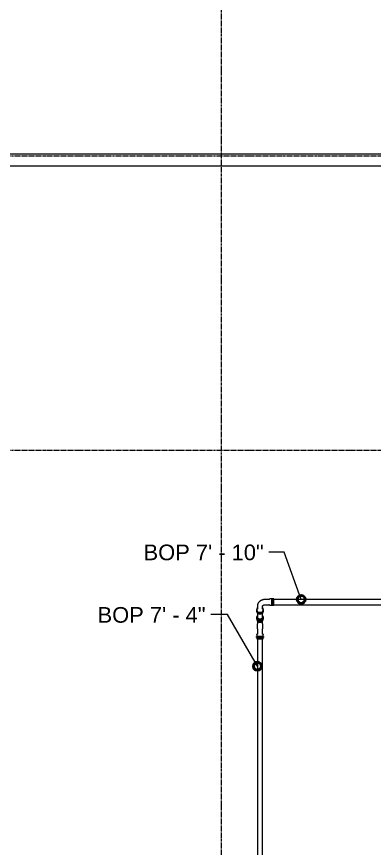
# Model space of a CAD drawing. Header units: inches. Extents: x -3679 to 241, y -496 to 1784.
# Drawn here: x -2787.4 to -2697.5, y 99.1 to 308 of the extents above; entities that cross this region are included whole.
import ezdxf

# ---------------------------------------------------------------- set-up
doc = ezdxf.new("R2010")
doc.units = ezdxf.units.IN
doc.header["$MEASUREMENT"] = 0
doc.linetypes.add('Grid Line', pattern=[0.875, 0.5, -0.125, 0.125, -0.125])
for name, color, linetype, lineweight in [('G-ANNO-DIMS', 251, 'Continuous', 9), ('P-PIPE', 1, 'Continuous', 9), ('S-GRID', 8, 'Continuous', 9)]:
    doc.layers.add(name, color=color, linetype=linetype, lineweight=lineweight)
doc.styles.add('Arial', font='arial.ttf', dxfattribs={"height": 3.934132})

# ---------------------------------------------------------------- blocks, each defined once
blk = doc.blocks.new('Victaulic-VicPress316-Elbow 90-45deg Style P568_P571 - Standard-V21-SECOND LEVEL')
at = {"layer": 'P-PIPE'}
for p, q in [((-2723.97, 161.63), (-2724.84, 161.63)), ((-2723.35, 161.74), (-2723.8, 161.74)), ((-2723.35, 161.74), (-2723.35, 161.51)), ((-2723.35, 161.51), (-2723.35, 160.2)), ((-2722.72, 161.74), (-2723.06, 161.74)), ((-2723.06, 161.74), (-2723.06, 161.51)), ((-2723.06, 161.51), (-2723.06, 160.2)), ((-2722.72, 161.51), (-2722.72, 161.74)), ((-2722.72, 160.2), (-2722.72, 161.51)), ((-2727, 159.24), (-2727, 158.93)), ((-2726.9, 159.98), (-2726.9, 159.32)), ((-2725.58, 159.32), (-2725.58, 159.98)), ((-2725.47, 158.93), (-2725.47, 159.24)), ((-2724.84, 160.31), (-2723.95, 160.31)), ((-2723.8, 160.2), (-2723.35, 160.2)), ((-2723.06, 160.2), (-2722.72, 160.2))]:
    blk.add_line(p, q, dxfattribs=at)
at = {"layer": 'P-PIPE', "flags": 128}
for points in [[(-2724.84, 161.63), (-2724.92, 161.63), (-2724.99, 161.62), (-2725.07, 161.62), (-2725.14, 161.61), (-2725.21, 161.6), (-2725.29, 161.59), (-2725.36, 161.57), (-2725.43, 161.56), (-2725.5, 161.54), (-2725.58, 161.52), (-2725.65, 161.5), (-2725.71, 161.47), (-2725.78, 161.45), (-2725.85, 161.42), (-2725.92, 161.39), (-2725.98, 161.36), (-2726.05, 161.32), (-2726.11, 161.28), (-2726.17, 161.24), (-2726.23, 161.2), (-2726.29, 161.16), (-2726.35, 161.11), (-2726.4, 161.06), (-2726.45, 161.01), (-2726.5, 160.96), (-2726.55, 160.9), (-2726.6, 160.84), (-2726.64, 160.78), (-2726.68, 160.72), (-2726.72, 160.66), (-2726.75, 160.59), (-2726.78, 160.52), (-2726.81, 160.45), (-2726.84, 160.38), (-2726.86, 160.31), (-2726.87, 160.23), (-2726.88, 160.16), (-2726.89, 160.08), (-2726.89, 160), (-2726.9, 159.98)], [(-2724.02, 161.63), (-2724.01, 161.64), (-2724, 161.64), (-2724, 161.65), (-2723.99, 161.66), (-2723.98, 161.67), (-2723.97, 161.67), (-2723.96, 161.68), (-2723.95, 161.69), (-2723.94, 161.69), (-2723.94, 161.7), (-2723.93, 161.7), (-2723.92, 161.71), (-2723.91, 161.71), (-2723.9, 161.72), (-2723.89, 161.72), (-2723.88, 161.72), (-2723.87, 161.73), (-2723.85, 161.73), (-2723.84, 161.73), (-2723.83, 161.73), (-2723.82, 161.73), (-2723.81, 161.74), (-2723.8, 161.74), (-2723.8, 161.74)], [(-2723.35, 161.74), (-2723.35, 161.74), (-2723.35, 161.75), (-2723.35, 161.75), (-2723.35, 161.76), (-2723.34, 161.76), (-2723.34, 161.77), (-2723.34, 161.78), (-2723.34, 161.78), (-2723.34, 161.79), (-2723.34, 161.79), (-2723.33, 161.8), (-2723.33, 161.8), (-2723.33, 161.81), (-2723.32, 161.81), (-2723.32, 161.82), (-2723.32, 161.82), (-2723.31, 161.83), (-2723.31, 161.83), (-2723.31, 161.84), (-2723.3, 161.84), (-2723.3, 161.84), (-2723.29, 161.85), (-2723.29, 161.85), (-2723.28, 161.85), (-2723.28, 161.86), (-2723.28, 161.86), (-2723.27, 161.86), (-2723.26, 161.87), (-2723.26, 161.87), (-2723.25, 161.87), (-2723.25, 161.87), (-2723.24, 161.87), (-2723.24, 161.88), (-2723.23, 161.88), (-2723.23, 161.88), (-2723.22, 161.88), (-2723.21, 161.88), (-2723.21, 161.88), (-2723.2, 161.88), (-2723.2, 161.88), (-2723.19, 161.88), (-2723.19, 161.88), (-2723.18, 161.88), (-2723.17, 161.88), (-2723.17, 161.88), (-2723.16, 161.88), (-2723.16, 161.87), (-2723.15, 161.87), (-2723.15, 161.87), (-2723.14, 161.87), (-2723.14, 161.87), (-2723.13, 161.86), (-2723.13, 161.86), (-2723.12, 161.86), (-2723.12, 161.85), (-2723.11, 161.85), (-2723.11, 161.85), (-2723.1, 161.84), (-2723.1, 161.84), (-2723.09, 161.83), (-2723.09, 161.83), (-2723.09, 161.82), (-2723.08, 161.82), (-2723.08, 161.82), (-2723.08, 161.81), (-2723.07, 161.81), (-2723.07, 161.8), (-2723.07, 161.8), (-2723.07, 161.79), (-2723.06, 161.78), (-2723.06, 161.78), (-2723.06, 161.77), (-2723.06, 161.77), (-2723.06, 161.76), (-2723.06, 161.76), (-2723.06, 161.75), (-2723.06, 161.74), (-2723.06, 161.74), (-2723.06, 161.74)], [(-2723.35, 161.7), (-2723.35, 161.71), (-2723.35, 161.71), (-2723.35, 161.72), (-2723.35, 161.73), (-2723.35, 161.73), (-2723.35, 161.73), (-2723.35, 161.74), (-2723.35, 161.74)], [(-2723.35, 161.74), (-2723.35, 161.73), (-2723.35, 161.73), (-2723.35, 161.73), (-2723.35, 161.73), (-2723.35, 161.72), (-2723.35, 161.71), (-2723.35, 161.71), (-2723.35, 161.7), (-2723.35, 161.69), (-2723.35, 161.68), (-2723.35, 161.66), (-2723.35, 161.65), (-2723.35, 161.63), (-2723.35, 161.62), (-2723.35, 161.6), (-2723.35, 161.58), (-2723.35, 161.57), (-2723.35, 161.55), (-2723.35, 161.52), (-2723.35, 161.51)], [(-2723.35, 161.51), (-2723.35, 161.49), (-2723.35, 161.47), (-2723.35, 161.44), (-2723.35, 161.42), (-2723.35, 161.39), (-2723.35, 161.37), (-2723.35, 161.34), (-2723.35, 161.31), (-2723.35, 161.29), (-2723.35, 161.26), (-2723.35, 161.23), (-2723.35, 161.2), (-2723.35, 161.17), (-2723.35, 161.14), (-2723.35, 161.11), (-2723.35, 161.08), (-2723.35, 161.05), (-2723.35, 161.02), (-2723.35, 160.99), (-2723.35, 160.96), (-2723.35, 160.93), (-2723.35, 160.9), (-2723.35, 160.87), (-2723.35, 160.84), (-2723.35, 160.81), (-2723.35, 160.78), (-2723.35, 160.75), (-2723.35, 160.72), (-2723.35, 160.69), (-2723.35, 160.66), (-2723.35, 160.63), (-2723.35, 160.61), (-2723.35, 160.58), (-2723.35, 160.55), (-2723.35, 160.53), (-2723.35, 160.5), (-2723.35, 160.48), (-2723.35, 160.46), (-2723.35, 160.43), (-2723.35, 160.41), (-2723.35, 160.39), (-2723.35, 160.37), (-2723.35, 160.35), (-2723.35, 160.33), (-2723.35, 160.32), (-2723.35, 160.3), (-2723.35, 160.29), (-2723.35, 160.27), (-2723.35, 160.26), (-2723.35, 160.25), (-2723.35, 160.24), (-2723.35, 160.23), (-2723.35, 160.22), (-2723.35, 160.22), (-2723.35, 160.21), (-2723.35, 160.21), (-2723.35, 160.2), (-2723.35, 160.2), (-2723.35, 160.2)], [(-2723.06, 161.51), (-2723.06, 161.53), (-2723.06, 161.55), (-2723.06, 161.57), (-2723.06, 161.59), (-2723.06, 161.61), (-2723.06, 161.62), (-2723.06, 161.64), (-2723.06, 161.65), (-2723.06, 161.67), (-2723.06, 161.68), (-2723.06, 161.69), (-2723.06, 161.7), (-2723.06, 161.71), (-2723.06, 161.72), (-2723.06, 161.72), (-2723.06, 161.73), (-2723.06, 161.73), (-2723.06, 161.73), (-2723.06, 161.74), (-2723.06, 161.74)], [(-2723.06, 161.74), (-2723.06, 161.73), (-2723.06, 161.73), (-2723.06, 161.73), (-2723.06, 161.73), (-2723.06, 161.72), (-2723.06, 161.71), (-2723.06, 161.71), (-2723.06, 161.7)], [(-2723.06, 160.2), (-2723.06, 160.2), (-2723.06, 160.2), (-2723.06, 160.21), (-2723.06, 160.21), (-2723.06, 160.22), (-2723.06, 160.22), (-2723.06, 160.23), (-2723.06, 160.24), (-2723.06, 160.25), (-2723.06, 160.26), (-2723.06, 160.28), (-2723.06, 160.29), (-2723.06, 160.3), (-2723.06, 160.32), (-2723.06, 160.34), (-2723.06, 160.35), (-2723.06, 160.37), (-2723.06, 160.39), (-2723.06, 160.41), (-2723.06, 160.43), (-2723.06, 160.46), (-2723.06, 160.48), (-2723.06, 160.5), (-2723.06, 160.53), (-2723.06, 160.55), (-2723.06, 160.58), (-2723.06, 160.61), (-2723.06, 160.64), (-2723.06, 160.66), (-2723.06, 160.69), (-2723.06, 160.72), (-2723.06, 160.75), (-2723.06, 160.78), (-2723.06, 160.81), (-2723.06, 160.84), (-2723.06, 160.87), (-2723.06, 160.9), (-2723.06, 160.93), (-2723.06, 160.96), (-2723.06, 160.99), (-2723.06, 161.02), (-2723.06, 161.05), (-2723.06, 161.08), (-2723.06, 161.11), (-2723.06, 161.14), (-2723.06, 161.17), (-2723.06, 161.2), (-2723.06, 161.23), (-2723.06, 161.26), (-2723.06, 161.29), (-2723.06, 161.32), (-2723.06, 161.34), (-2723.06, 161.37), (-2723.06, 161.39), (-2723.06, 161.42), (-2723.06, 161.44), (-2723.06, 161.47), (-2723.06, 161.49), (-2723.06, 161.51)], [(-2727.01, 159.2), (-2727.02, 159.17), (-2727.04, 159.15), (-2727.06, 159.12), (-2727.08, 159.1), (-2727.09, 159.07), (-2727.1, 159.04), (-2727.11, 159.01), (-2727.12, 158.99), (-2727.13, 158.96), (-2727.14, 158.93), (-2727.14, 158.9), (-2727.15, 158.87), (-2727.15, 158.84), (-2727.15, 158.82)], [(-2727.15, 158.82), (-2727.15, 158.79), (-2727.15, 158.76), (-2727.14, 158.73), (-2727.14, 158.7), (-2727.13, 158.67), (-2727.12, 158.65), (-2727.11, 158.62), (-2727.1, 158.59), (-2727.08, 158.56), (-2727.07, 158.54), (-2727.05, 158.51), (-2727.03, 158.49), (-2727.02, 158.46), (-2727, 158.44), (-2726.97, 158.42), (-2726.95, 158.39), (-2726.93, 158.37), (-2726.91, 158.35), (-2726.88, 158.33), (-2726.85, 158.31), (-2726.83, 158.3), (-2726.8, 158.28), (-2726.77, 158.26), (-2726.74, 158.25), (-2726.71, 158.23), (-2726.68, 158.22), (-2726.65, 158.21), (-2726.62, 158.2), (-2726.59, 158.19), (-2726.55, 158.18), (-2726.52, 158.17), (-2726.49, 158.16), (-2726.45, 158.15), (-2726.42, 158.15), (-2726.39, 158.14), (-2726.35, 158.14), (-2726.32, 158.14), (-2726.28, 158.14), (-2726.25, 158.13), (-2726.21, 158.13), (-2726.18, 158.14), (-2726.14, 158.14), (-2726.11, 158.14), (-2726.07, 158.15), (-2726.04, 158.15), (-2726.01, 158.16), (-2725.97, 158.16), (-2725.94, 158.17), (-2725.91, 158.18), (-2725.87, 158.19), (-2725.84, 158.2), (-2725.81, 158.21), (-2725.78, 158.23), (-2725.75, 158.24), (-2725.72, 158.25), (-2725.69, 158.27), (-2725.66, 158.29), (-2725.64, 158.3), (-2725.61, 158.32), (-2725.58, 158.34), (-2725.56, 158.36), (-2725.53, 158.38), (-2725.51, 158.4), (-2725.49, 158.43), (-2725.47, 158.45), (-2725.45, 158.47), (-2725.43, 158.5), (-2725.42, 158.52), (-2725.4, 158.55), (-2725.39, 158.58), (-2725.37, 158.6), (-2725.36, 158.63), (-2725.35, 158.66), (-2725.34, 158.69), (-2725.34, 158.72), (-2725.33, 158.75), (-2725.33, 158.78), (-2725.33, 158.81), (-2725.33, 158.82)], [(-2726.9, 159.56), (-2726.92, 159.53), (-2726.93, 159.51), (-2726.95, 159.48), (-2726.96, 159.46), (-2726.97, 159.43), (-2726.98, 159.4), (-2726.99, 159.38), (-2726.99, 159.35), (-2727, 159.32), (-2727, 159.29), (-2727, 159.26), (-2727, 159.24)], [(-2725.58, 159.98), (-2725.58, 159.99), (-2725.58, 159.99), (-2725.58, 159.99), (-2725.58, 159.99), (-2725.58, 160), (-2725.58, 160), (-2725.57, 160.01), (-2725.57, 160.01), (-2725.57, 160.02), (-2725.56, 160.03), (-2725.56, 160.04), (-2725.55, 160.05), (-2725.54, 160.06), (-2725.53, 160.07), (-2725.52, 160.08), (-2725.51, 160.1), (-2725.49, 160.11), (-2725.48, 160.12), (-2725.46, 160.14), (-2725.44, 160.15), (-2725.42, 160.16), (-2725.4, 160.18), (-2725.38, 160.19), (-2725.35, 160.2), (-2725.33, 160.21), (-2725.3, 160.23), (-2725.27, 160.24), (-2725.24, 160.25), (-2725.21, 160.26), (-2725.17, 160.27), (-2725.14, 160.28), (-2725.11, 160.28), (-2725.07, 160.29), (-2725.04, 160.3), (-2725, 160.3), (-2724.97, 160.31), (-2724.93, 160.31), (-2724.89, 160.31), (-2724.85, 160.31), (-2724.84, 160.31)], [(-2725.47, 159.24), (-2725.47, 159.27), (-2725.47, 159.3), (-2725.48, 159.33), (-2725.48, 159.36), (-2725.49, 159.39), (-2725.5, 159.42), (-2725.51, 159.44), (-2725.52, 159.47), (-2725.53, 159.5), (-2725.55, 159.52), (-2725.56, 159.54), (-2725.58, 159.57)], [(-2725.33, 158.82), (-2725.33, 158.85), (-2725.33, 158.88), (-2725.33, 158.91), (-2725.34, 158.94), (-2725.35, 158.97), (-2725.36, 159), (-2725.37, 159.03), (-2725.38, 159.05), (-2725.39, 159.08), (-2725.41, 159.11), (-2725.42, 159.13), (-2725.44, 159.16), (-2725.46, 159.18)], [(-2723.8, 160.2), (-2723.81, 160.2), (-2723.82, 160.2), (-2723.83, 160.2), (-2723.84, 160.21), (-2723.85, 160.21), (-2723.86, 160.21), (-2723.87, 160.21), (-2723.88, 160.22), (-2723.89, 160.22), (-2723.9, 160.22), (-2723.91, 160.23), (-2723.92, 160.23), (-2723.93, 160.24), (-2723.94, 160.24), (-2723.95, 160.25), (-2723.96, 160.26), (-2723.97, 160.26), (-2723.98, 160.27), (-2723.99, 160.28), (-2723.99, 160.29), (-2724, 160.29), (-2724.01, 160.3), (-2724.02, 160.31), (-2724.02, 160.31)], [(-2723.35, 160.2), (-2723.35, 160.2), (-2723.35, 160.2), (-2723.35, 160.21), (-2723.35, 160.21), (-2723.35, 160.22), (-2723.35, 160.22), (-2723.35, 160.23), (-2723.35, 160.24)], [(-2723.06, 160.2), (-2723.06, 160.2), (-2723.06, 160.19), (-2723.06, 160.19), (-2723.06, 160.18), (-2723.06, 160.17), (-2723.06, 160.17), (-2723.06, 160.16), (-2723.06, 160.16), (-2723.07, 160.15), (-2723.07, 160.15), (-2723.07, 160.14), (-2723.07, 160.14), (-2723.08, 160.13), (-2723.08, 160.13), (-2723.08, 160.12), (-2723.08, 160.12), (-2723.09, 160.11), (-2723.09, 160.11), (-2723.1, 160.1), (-2723.1, 160.1), (-2723.1, 160.09), (-2723.11, 160.09), (-2723.11, 160.09), (-2723.12, 160.08), (-2723.12, 160.08), (-2723.13, 160.08), (-2723.13, 160.07), (-2723.14, 160.07), (-2723.14, 160.07), (-2723.15, 160.07), (-2723.15, 160.06), (-2723.16, 160.06), (-2723.17, 160.06), (-2723.17, 160.06), (-2723.18, 160.06), (-2723.18, 160.06), (-2723.19, 160.06), (-2723.19, 160.06), (-2723.2, 160.06), (-2723.21, 160.06), (-2723.21, 160.06), (-2723.22, 160.06), (-2723.22, 160.06), (-2723.23, 160.06), (-2723.23, 160.06), (-2723.24, 160.06), (-2723.25, 160.06), (-2723.25, 160.07), (-2723.26, 160.07), (-2723.26, 160.07), (-2723.27, 160.07), (-2723.27, 160.08), (-2723.28, 160.08), (-2723.28, 160.08), (-2723.29, 160.08), (-2723.29, 160.09), (-2723.3, 160.09), (-2723.3, 160.1), (-2723.3, 160.1), (-2723.31, 160.1), (-2723.31, 160.11), (-2723.32, 160.11), (-2723.32, 160.12), (-2723.32, 160.12), (-2723.33, 160.13), (-2723.33, 160.13), (-2723.33, 160.14), (-2723.33, 160.14), (-2723.34, 160.15), (-2723.34, 160.15), (-2723.34, 160.16), (-2723.34, 160.16), (-2723.34, 160.17), (-2723.34, 160.18), (-2723.35, 160.18), (-2723.35, 160.19), (-2723.35, 160.19), (-2723.35, 160.2), (-2723.35, 160.2)], [(-2723.06, 160.25), (-2723.06, 160.24), (-2723.06, 160.23), (-2723.06, 160.22), (-2723.06, 160.22), (-2723.06, 160.21), (-2723.06, 160.21), (-2723.06, 160.2), (-2723.06, 160.2), (-2723.06, 160.2)]]:
    blk.add_lwpolyline(points, dxfattribs=at)
at = {"layer": 'P-PIPE'}
for centre, major_axis, start_param, end_param in [((-2726.24, 158.93), (0.766, 0), 3.141593, 6.283185), ((-2726.24, 158.48), (0.767, 0), 3.252657, 6.153525)]:
    blk.add_ellipse(centre, major_axis=major_axis, ratio=0.707107, start_param=start_param, end_param=end_param, dxfattribs=at)
blk = doc.blocks.new('Victaulic-VicPress316-Elbow 90-45deg Style P568_P571 - Standard-1222893-SECOND LEVEL')
at = {"layer": 'P-PIPE'}
for p, q in [((-2727, 157.28), (-2727, 157.04)), ((-2727, 156.84), (-2727, 156.82)), ((-2725.47, 157.04), (-2725.47, 157.28)), ((-2727, 156.59), (-2727, 156.52)), ((-2726.9, 156.2), (-2726.9, 155.5)), ((-2725.58, 155.5), (-2725.58, 156.21)), ((-2725.47, 156.52), (-2725.47, 156.59)), ((-2727, 152.77), (-2727, 152.33)), ((-2726.9, 154.22), (-2726.9, 152.92)), ((-2725.58, 152.92), (-2725.58, 154.22)), ((-2725.47, 152.33), (-2725.47, 152.77)), ((-2726.24, 152.33), (-2727, 152.33)), ((-2727, 152.04), (-2727, 151.7)), ((-2726.24, 152.04), (-2727, 152.04)), ((-2727, 151.7), (-2726.24, 151.7)), ((-2725.47, 152.33), (-2726.24, 152.33)), ((-2725.47, 152.04), (-2726.24, 152.04)), ((-2726.24, 151.7), (-2725.47, 151.7)), ((-2725.47, 151.7), (-2725.47, 152.04))]:
    blk.add_line(p, q, dxfattribs=at)
at = {"layer": 'P-PIPE', "flags": 128}
for points in [[(-2726.95, 157.37), (-2726.97, 157.35), (-2726.99, 157.33), (-2727.01, 157.31), (-2727.03, 157.28), (-2727.05, 157.26), (-2727.06, 157.23), (-2727.08, 157.21), (-2727.09, 157.18), (-2727.11, 157.15), (-2727.12, 157.12), (-2727.13, 157.09), (-2727.13, 157.07), (-2727.14, 157.04), (-2727.15, 157.01), (-2727.15, 156.98), (-2727.15, 156.95), (-2727.15, 156.92), (-2727.15, 156.89), (-2727.14, 156.86), (-2727.14, 156.83), (-2727.13, 156.8), (-2727.12, 156.77), (-2727.11, 156.74), (-2727.1, 156.71), (-2727.09, 156.69), (-2727.07, 156.66), (-2727.06, 156.63), (-2727.04, 156.61), (-2727.02, 156.58), (-2727, 156.56), (-2726.98, 156.54), (-2726.96, 156.52), (-2726.94, 156.49), (-2726.91, 156.47), (-2726.89, 156.45), (-2726.86, 156.44), (-2726.83, 156.42), (-2726.81, 156.4), (-2726.78, 156.38), (-2726.75, 156.37), (-2726.72, 156.35), (-2726.69, 156.34), (-2726.66, 156.33), (-2726.63, 156.32), (-2726.6, 156.31), (-2726.56, 156.3), (-2726.53, 156.29), (-2726.5, 156.28), (-2726.46, 156.27), (-2726.43, 156.27), (-2726.39, 156.26), (-2726.36, 156.26), (-2726.33, 156.25), (-2726.29, 156.25), (-2726.26, 156.25), (-2726.24, 156.25)], [(-2726.24, 156.25), (-2726.2, 156.25), (-2726.17, 156.25), (-2726.13, 156.26), (-2726.1, 156.26), (-2726.06, 156.26), (-2726.03, 156.27), (-2726, 156.28), (-2725.96, 156.28), (-2725.93, 156.29), (-2725.9, 156.3), (-2725.87, 156.31), (-2725.83, 156.32), (-2725.8, 156.33), (-2725.77, 156.35), (-2725.74, 156.36), (-2725.71, 156.38), (-2725.68, 156.39), (-2725.66, 156.41), (-2725.63, 156.43), (-2725.6, 156.44), (-2725.58, 156.46), (-2725.55, 156.48), (-2725.53, 156.5), (-2725.51, 156.53), (-2725.48, 156.55), (-2725.46, 156.57), (-2725.45, 156.6), (-2725.43, 156.62), (-2725.41, 156.65), (-2725.4, 156.67), (-2725.38, 156.7), (-2725.37, 156.73), (-2725.36, 156.75), (-2725.35, 156.78), (-2725.34, 156.81), (-2725.33, 156.84), (-2725.33, 156.87), (-2725.33, 156.9), (-2725.33, 156.93), (-2725.33, 156.96), (-2725.33, 156.99), (-2725.33, 157.02), (-2725.34, 157.05), (-2725.34, 157.08), (-2725.35, 157.11), (-2725.36, 157.14), (-2725.37, 157.16), (-2725.39, 157.19), (-2725.4, 157.22), (-2725.42, 157.24), (-2725.44, 157.27), (-2725.45, 157.29), (-2725.47, 157.32), (-2725.49, 157.34), (-2725.52, 157.36)], [(-2727, 156.52), (-2727, 156.49), (-2727, 156.47), (-2727, 156.44), (-2726.99, 156.41), (-2726.98, 156.38), (-2726.97, 156.35), (-2726.96, 156.32), (-2726.95, 156.3), (-2726.94, 156.27), (-2726.93, 156.25), (-2726.91, 156.22), (-2726.9, 156.2), (-2726.88, 156.18), (-2726.86, 156.16), (-2726.84, 156.14), (-2726.82, 156.12), (-2726.8, 156.1), (-2726.78, 156.08), (-2726.76, 156.06), (-2726.74, 156.05), (-2726.71, 156.03), (-2726.69, 156.02), (-2726.67, 156.01), (-2726.64, 155.99), (-2726.62, 155.98), (-2726.59, 155.97), (-2726.57, 155.96), (-2726.54, 155.95), (-2726.51, 155.94), (-2726.49, 155.94), (-2726.46, 155.93), (-2726.44, 155.92), (-2726.41, 155.92), (-2726.38, 155.91), (-2726.35, 155.91), (-2726.33, 155.91), (-2726.3, 155.9), (-2726.27, 155.9), (-2726.24, 155.9), (-2726.24, 155.9)], [(-2726.9, 154.22), (-2726.9, 154.29), (-2726.9, 154.36), (-2726.9, 154.43), (-2726.9, 154.51), (-2726.9, 154.58), (-2726.9, 154.65), (-2726.9, 154.72), (-2726.9, 154.79), (-2726.9, 154.86), (-2726.9, 154.92), (-2726.9, 154.99), (-2726.9, 155.06), (-2726.9, 155.12), (-2726.9, 155.18), (-2726.9, 155.24), (-2726.9, 155.3), (-2726.9, 155.36), (-2726.9, 155.42), (-2726.9, 155.47), (-2726.9, 155.5)], [(-2726.24, 155.9), (-2726.21, 155.9), (-2726.18, 155.9), (-2726.16, 155.91), (-2726.13, 155.91), (-2726.1, 155.91), (-2726.07, 155.92), (-2726.05, 155.92), (-2726.02, 155.93), (-2725.99, 155.93), (-2725.97, 155.94), (-2725.94, 155.95), (-2725.92, 155.96), (-2725.89, 155.97), (-2725.86, 155.98), (-2725.84, 155.99), (-2725.82, 156), (-2725.79, 156.02), (-2725.77, 156.03), (-2725.75, 156.04), (-2725.72, 156.06), (-2725.7, 156.08), (-2725.68, 156.09), (-2725.66, 156.11), (-2725.64, 156.13), (-2725.62, 156.15), (-2725.6, 156.17), (-2725.58, 156.19), (-2725.57, 156.22), (-2725.55, 156.24), (-2725.54, 156.27), (-2725.53, 156.29), (-2725.51, 156.32), (-2725.5, 156.34), (-2725.49, 156.37), (-2725.49, 156.4), (-2725.48, 156.43), (-2725.48, 156.46), (-2725.47, 156.49), (-2725.47, 156.52), (-2725.47, 156.52)], [(-2725.58, 155.5), (-2725.58, 155.45), (-2725.58, 155.4), (-2725.58, 155.34), (-2725.58, 155.28), (-2725.58, 155.22), (-2725.58, 155.16), (-2725.58, 155.1), (-2725.58, 155.03), (-2725.58, 154.97), (-2725.58, 154.9), (-2725.58, 154.83), (-2725.58, 154.76), (-2725.58, 154.69), (-2725.58, 154.62), (-2725.58, 154.55), (-2725.58, 154.48), (-2725.58, 154.41), (-2725.58, 154.33), (-2725.58, 154.26), (-2725.58, 154.22)], [(-2727, 152.77), (-2727, 152.78), (-2727, 152.79), (-2727, 152.8), (-2727, 152.81), (-2727, 152.82), (-2727, 152.83), (-2726.99, 152.85), (-2726.99, 152.86), (-2726.99, 152.87), (-2726.98, 152.88), (-2726.98, 152.89), (-2726.97, 152.9), (-2726.97, 152.91), (-2726.96, 152.91), (-2726.96, 152.92), (-2726.95, 152.93), (-2726.94, 152.94), (-2726.94, 152.95), (-2726.93, 152.96), (-2726.92, 152.97), (-2726.91, 152.97), (-2726.91, 152.98), (-2726.9, 152.99), (-2726.9, 152.99)], [(-2725.58, 152.99), (-2725.57, 152.98), (-2725.56, 152.97), (-2725.56, 152.97), (-2725.55, 152.96), (-2725.54, 152.95), (-2725.53, 152.94), (-2725.53, 152.93), (-2725.52, 152.93), (-2725.51, 152.92), (-2725.51, 152.91), (-2725.5, 152.9), (-2725.5, 152.89), (-2725.49, 152.88), (-2725.49, 152.87), (-2725.49, 152.86), (-2725.48, 152.85), (-2725.48, 152.84), (-2725.48, 152.83), (-2725.47, 152.82), (-2725.47, 152.8), (-2725.47, 152.79), (-2725.47, 152.78), (-2725.47, 152.77), (-2725.47, 152.77)], [(-2727, 152.04), (-2727.01, 152.04), (-2727.02, 152.04), (-2727.02, 152.04), (-2727.03, 152.04), (-2727.03, 152.04), (-2727.04, 152.04), (-2727.04, 152.04), (-2727.05, 152.04), (-2727.06, 152.05), (-2727.06, 152.05), (-2727.07, 152.05), (-2727.07, 152.05), (-2727.08, 152.06), (-2727.08, 152.06), (-2727.09, 152.06), (-2727.09, 152.07), (-2727.1, 152.07), (-2727.1, 152.07), (-2727.1, 152.08), (-2727.11, 152.08), (-2727.11, 152.09), (-2727.12, 152.09), (-2727.12, 152.09), (-2727.12, 152.1), (-2727.13, 152.1), (-2727.13, 152.11), (-2727.13, 152.11), (-2727.13, 152.12), (-2727.14, 152.12), (-2727.14, 152.13), (-2727.14, 152.14), (-2727.14, 152.14), (-2727.14, 152.15), (-2727.15, 152.15), (-2727.15, 152.16), (-2727.15, 152.16), (-2727.15, 152.17), (-2727.15, 152.18), (-2727.15, 152.18), (-2727.15, 152.19), (-2727.15, 152.19), (-2727.15, 152.2), (-2727.15, 152.2), (-2727.15, 152.21), (-2727.15, 152.22), (-2727.14, 152.22), (-2727.14, 152.23), (-2727.14, 152.23), (-2727.14, 152.24), (-2727.14, 152.24), (-2727.13, 152.25), (-2727.13, 152.25), (-2727.13, 152.26), (-2727.12, 152.26), (-2727.12, 152.27), (-2727.12, 152.27), (-2727.11, 152.28), (-2727.11, 152.28), (-2727.11, 152.29), (-2727.1, 152.29), (-2727.1, 152.29), (-2727.09, 152.3), (-2727.09, 152.3), (-2727.08, 152.3), (-2727.08, 152.31), (-2727.07, 152.31), (-2727.07, 152.31), (-2727.06, 152.32), (-2727.06, 152.32), (-2727.05, 152.32), (-2727.05, 152.32), (-2727.04, 152.32), (-2727.04, 152.32), (-2727.03, 152.33), (-2727.02, 152.33), (-2727.02, 152.33), (-2727.01, 152.33), (-2727.01, 152.33), (-2727, 152.33)], [(-2726.24, 152.33), (-2726.27, 152.33), (-2726.3, 152.33), (-2726.33, 152.33), (-2726.36, 152.33), (-2726.39, 152.33), (-2726.42, 152.33), (-2726.45, 152.33), (-2726.48, 152.33), (-2726.51, 152.33), (-2726.54, 152.33), (-2726.56, 152.33), (-2726.59, 152.33), (-2726.62, 152.33), (-2726.64, 152.33), (-2726.67, 152.33), (-2726.7, 152.33), (-2726.72, 152.33), (-2726.74, 152.33), (-2726.77, 152.33), (-2726.79, 152.33), (-2726.81, 152.33), (-2726.83, 152.33), (-2726.85, 152.33), (-2726.87, 152.33), (-2726.88, 152.33), (-2726.9, 152.33), (-2726.91, 152.33), (-2726.93, 152.33), (-2726.94, 152.33), (-2726.95, 152.33), (-2726.96, 152.33), (-2726.97, 152.33), (-2726.98, 152.33), (-2726.99, 152.33), (-2726.99, 152.33), (-2727, 152.33), (-2727, 152.33), (-2727, 152.33), (-2727, 152.33), (-2727, 152.33)], [(-2727, 152.33), (-2727, 152.33), (-2727, 152.33), (-2727, 152.33), (-2726.99, 152.33), (-2726.99, 152.33), (-2726.98, 152.33), (-2726.97, 152.33), (-2726.97, 152.33)], [(-2726.96, 152.04), (-2726.97, 152.04), (-2726.98, 152.04), (-2726.99, 152.04), (-2726.99, 152.04), (-2727, 152.04), (-2727, 152.04), (-2727, 152.04), (-2727, 152.04), (-2727, 152.04)], [(-2727, 152.04), (-2727, 152.04), (-2727, 152.04), (-2727, 152.04), (-2726.99, 152.04), (-2726.99, 152.04), (-2726.98, 152.04), (-2726.97, 152.04), (-2726.97, 152.04), (-2726.95, 152.04), (-2726.94, 152.04), (-2726.93, 152.04), (-2726.92, 152.04), (-2726.9, 152.04), (-2726.89, 152.04), (-2726.87, 152.04), (-2726.85, 152.04), (-2726.83, 152.04), (-2726.81, 152.04), (-2726.79, 152.04), (-2726.77, 152.04), (-2726.75, 152.04), (-2726.73, 152.04), (-2726.7, 152.04), (-2726.68, 152.04), (-2726.65, 152.04), (-2726.63, 152.04), (-2726.6, 152.04), (-2726.57, 152.04), (-2726.54, 152.04), (-2726.52, 152.04), (-2726.49, 152.04), (-2726.46, 152.04), (-2726.43, 152.04), (-2726.4, 152.04), (-2726.37, 152.04), (-2726.34, 152.04), (-2726.31, 152.04), (-2726.28, 152.04), (-2726.25, 152.04), (-2726.24, 152.04)], [(-2725.47, 152.33), (-2725.47, 152.33), (-2725.47, 152.33), (-2725.48, 152.33), (-2725.48, 152.33), (-2725.49, 152.33), (-2725.49, 152.33), (-2725.5, 152.33), (-2725.51, 152.33), (-2725.52, 152.33), (-2725.53, 152.33), (-2725.54, 152.33), (-2725.56, 152.33), (-2725.57, 152.33), (-2725.59, 152.33), (-2725.6, 152.33), (-2725.62, 152.33), (-2725.64, 152.33), (-2725.66, 152.33), (-2725.68, 152.33), (-2725.7, 152.33), (-2725.73, 152.33), (-2725.75, 152.33), (-2725.77, 152.33), (-2725.8, 152.33), (-2725.82, 152.33), (-2725.85, 152.33), (-2725.88, 152.33), (-2725.9, 152.33), (-2725.93, 152.33), (-2725.96, 152.33), (-2725.99, 152.33), (-2726.02, 152.33), (-2726.05, 152.33), (-2726.08, 152.33), (-2726.11, 152.33), (-2726.14, 152.33), (-2726.17, 152.33), (-2726.2, 152.33), (-2726.23, 152.33), (-2726.24, 152.33)], [(-2726.24, 152.04), (-2726.21, 152.04), (-2726.18, 152.04), (-2726.15, 152.04), (-2726.12, 152.04), (-2726.09, 152.04), (-2726.06, 152.04), (-2726.03, 152.04), (-2726, 152.04), (-2725.97, 152.04), (-2725.94, 152.04), (-2725.91, 152.04), (-2725.88, 152.04), (-2725.86, 152.04), (-2725.83, 152.04), (-2725.8, 152.04), (-2725.78, 152.04), (-2725.76, 152.04), (-2725.73, 152.04), (-2725.71, 152.04), (-2725.69, 152.04), (-2725.67, 152.04), (-2725.65, 152.04), (-2725.63, 152.04), (-2725.61, 152.04), (-2725.59, 152.04), (-2725.58, 152.04), (-2725.56, 152.04), (-2725.55, 152.04), (-2725.53, 152.04), (-2725.52, 152.04), (-2725.51, 152.04), (-2725.5, 152.04), (-2725.49, 152.04), (-2725.49, 152.04), (-2725.48, 152.04), (-2725.48, 152.04), (-2725.47, 152.04), (-2725.47, 152.04), (-2725.47, 152.04), (-2725.47, 152.04)], [(-2725.51, 152.33), (-2725.5, 152.33), (-2725.49, 152.33), (-2725.49, 152.33), (-2725.48, 152.33), (-2725.48, 152.33), (-2725.47, 152.33), (-2725.47, 152.33), (-2725.47, 152.33), (-2725.47, 152.33)], [(-2725.47, 152.04), (-2725.47, 152.04), (-2725.47, 152.04), (-2725.48, 152.04), (-2725.48, 152.04), (-2725.49, 152.04), (-2725.49, 152.04), (-2725.5, 152.04), (-2725.51, 152.04)], [(-2725.47, 152.33), (-2725.47, 152.33), (-2725.46, 152.33), (-2725.45, 152.33), (-2725.45, 152.33), (-2725.44, 152.33), (-2725.44, 152.32), (-2725.43, 152.32), (-2725.43, 152.32), (-2725.42, 152.32), (-2725.41, 152.32), (-2725.41, 152.31), (-2725.4, 152.31), (-2725.4, 152.31), (-2725.39, 152.31), (-2725.39, 152.3), (-2725.38, 152.3), (-2725.38, 152.3), (-2725.38, 152.29), (-2725.37, 152.29), (-2725.37, 152.28), (-2725.36, 152.28), (-2725.36, 152.28), (-2725.36, 152.27), (-2725.35, 152.27), (-2725.35, 152.26), (-2725.35, 152.26), (-2725.34, 152.25), (-2725.34, 152.25), (-2725.34, 152.24), (-2725.34, 152.24), (-2725.33, 152.23), (-2725.33, 152.22), (-2725.33, 152.22), (-2725.33, 152.21), (-2725.33, 152.21), (-2725.33, 152.2), (-2725.33, 152.2), (-2725.33, 152.19), (-2725.33, 152.18), (-2725.33, 152.18), (-2725.33, 152.17), (-2725.33, 152.17), (-2725.33, 152.16), (-2725.33, 152.16), (-2725.33, 152.15), (-2725.33, 152.14), (-2725.33, 152.14), (-2725.33, 152.13), (-2725.34, 152.13), (-2725.34, 152.12), (-2725.34, 152.12), (-2725.34, 152.11), (-2725.35, 152.11), (-2725.35, 152.1), (-2725.35, 152.1), (-2725.36, 152.09), (-2725.36, 152.09), (-2725.36, 152.08), (-2725.37, 152.08), (-2725.37, 152.08), (-2725.38, 152.07), (-2725.38, 152.07), (-2725.39, 152.06), (-2725.39, 152.06), (-2725.4, 152.06), (-2725.4, 152.06), (-2725.41, 152.05), (-2725.41, 152.05), (-2725.42, 152.05), (-2725.42, 152.05), (-2725.43, 152.04), (-2725.43, 152.04), (-2725.44, 152.04), (-2725.44, 152.04), (-2725.45, 152.04), (-2725.46, 152.04), (-2725.46, 152.04), (-2725.47, 152.04), (-2725.47, 152.04)]]:
    blk.add_lwpolyline(points, dxfattribs=at)
at = {"layer": 'P-PIPE'}
for centre, major_axis, start_param, end_param in [((-2726.24, 157.28), (0.767, 0), 2.760268, 4.712389), ((-2726.24, 157.04), (0.767, 0), 3.141593, 4.712389), ((-2726.24, 157.28), (0.766, 0), 4.712389, 6.66451), ((-2726.24, 157.04), (0.766, 0), 4.712389, 6.283185)]:
    blk.add_ellipse(centre, major_axis=major_axis, ratio=0.707107, start_param=start_param, end_param=end_param, dxfattribs=at)

msp = doc.modelspace()

# ---------------------------------------------------------------- linework, layer by layer
at = {"layer": 'G-ANNO-DIMS'}
for p, q in [((-2720.2, 173.54), (-2724.02, 173.54)), ((-2715.89, 161.63), (-2720.2, 173.54)), ((-2734.39, 157.84), (-2738.62, 157.84)), ((-2726.9, 144.85), (-2734.39, 157.84))]:
    msp.add_line(p, q, dxfattribs=at)
at = {"layer": 'G-ANNO-DIMS', "lineweight": 50}
for centre in [(-2715.89, 161.63), (-2726.9, 144.85)]:
    msp.add_circle(centre, 1, dxfattribs=at)
at = {"layer": 'P-PIPE'}
for p, q in [((-2597.99, 273.44), (-2797.66, 273.44)), ((-2797.66, 270.56), (-2597.99, 270.56)), ((-2597.65, 161.63), (-2722.72, 161.63)), ((-2726.9, 159.32), (-2726.9, 159.19)), ((-2725.58, 159.19), (-2725.58, 159.32)), ((-2722.72, 160.31), (-2597.65, 160.31)), ((-2726.9, 158.29), (-2726.9, 157.12)), ((-2725.58, 157.12), (-2725.58, 158.29)), ((-2726.9, 151.7), (-2726.9, 12.52)), ((-2725.58, 12.52), (-2725.58, 151.7))]:
    msp.add_line(p, q, dxfattribs=at)
at = {"layer": 'S-GRID', "linetype": 'Grid Line'}
for p, q in [((-2736, 1771.74), (-2736, -484.26)), ((228, 273), (-3666.39, 273)), ((228, 199), (-3666.39, 199))]:
    msp.add_line(p, q, dxfattribs=at)

# ---------------------------------------------------------------- block references
at = {"layer": 'P-PIPE'}
for name in ['Victaulic-VicPress316-Elbow 90-45deg Style P568_P571 - Standard-V21-SECOND LEVEL', 'Victaulic-VicPress316-Elbow 90-45deg Style P568_P571 - Standard-1222893-SECOND LEVEL']:
    msp.add_blockref(name, (0, 0), dxfattribs=at)

# ---------------------------------------------------------------- texts
at = {"layer": 'G-ANNO-DIMS', "char_height": 3.9341, "attachment_point": 1, "line_spacing_factor": 0.938532, "style": 'Arial'}
for s, insert, width in [('BOP 7\' - 10"', (-2755.48, 175.41), 35.952), ('BOP 7\' - 4"', (-2767.04, 159.71), 32.304)]:
    msp.add_mtext(s, dxfattribs=dict(at, insert=insert, width=width))

doc.saveas('drawing.dxf')
